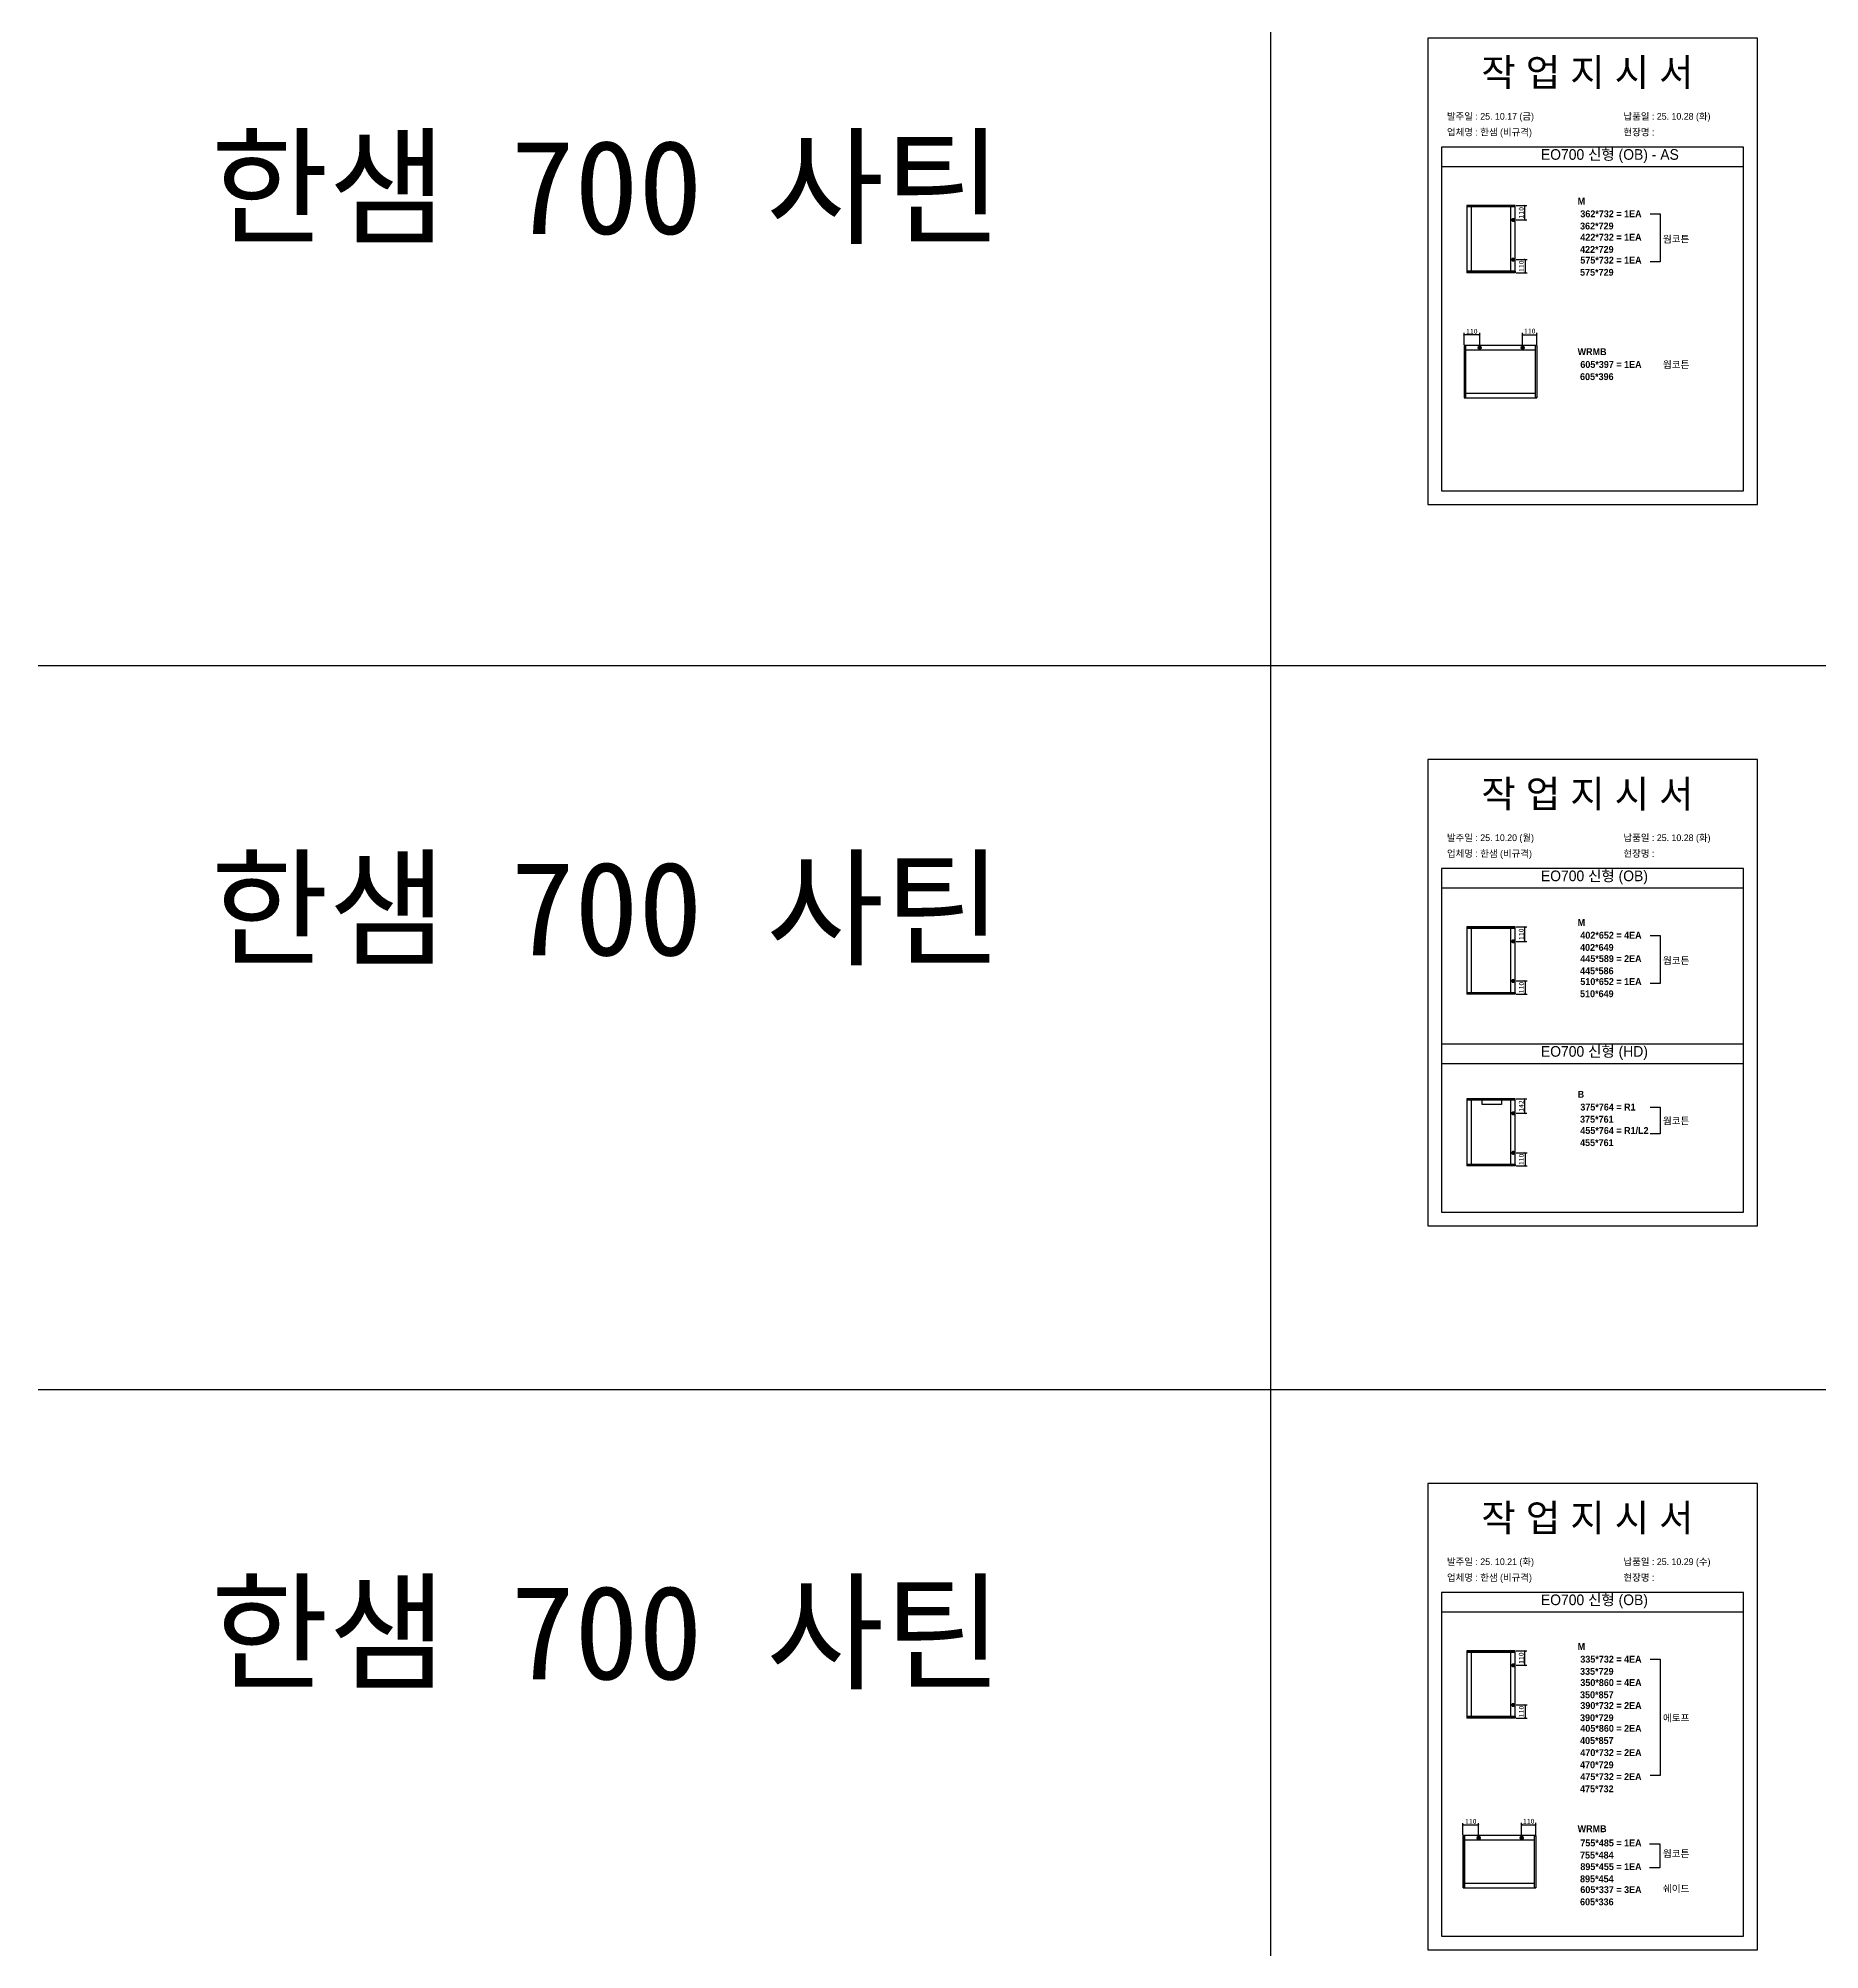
# Model space of a CAD drawing. Header units: millimetres. Extents: x -44117 to 256353, y -2095463 to 65325.
# Drawn here: x 104016 to 113099, y -400537 to -390794 of the extents above; entities that cross this region are included whole.
import ezdxf

# ---------------------------------------------------------------- set-up
doc = ezdxf.new("R2010")
doc.units = ezdxf.units.MM
doc.header["$LTSCALE"] = 10
doc.layers.add('Layer1', color=7, linetype='Continuous', lineweight=70)
doc.styles.add('MtX_Gulim', font='')
doc.styles.get('MtX_Gulim').set_extended_font_data('Gulim', bold=True)
doc.dimstyles.new('ISO-25', dxfattribs={"dimtxt": 2.5, "dimasz": 2.5, "dimexe": 1, "dimexo": 1, "dimtad": 1, "dimtxsty": 'Standard', "dimblk": 'ARCHTICK', "dimcen": 2.5, "dimadec": 0, "dimazin": 0, "dimtfac": 1, "dimtmove": 0, "dimatfit": 3, "dimfxl": 0, "dimarcsym": 0})

# ---------------------------------------------------------------- blocks, each defined once
blk = doc.blocks.new('_ArchTick')
at = {"color": 0, "linetype": 'ByBlock', "const_width": 0.15}
blk.add_lwpolyline([(-0.5, -0.5), (0.5, 0.5)], dxfattribs=at)
blk = doc.blocks.new('*D3598')
at = {"color": 0, "lineweight": -2}
for p, q in [((111550.9, -391646.7), (111605.5, -391646.7)), ((111595.5, -391720.4), (111595.5, -391646.7)), ((111550.9, -391720.4), (111605.5, -391720.4))]:
    blk.add_line(p, q, dxfattribs=at)
at = {"layer": 'Defpoints', "color": 0}
for p in [(111535.9, -391646.7), (111595.5, -391646.7), (111535.9, -391720.4)]:
    blk.add_point(p, dxfattribs=at)
at = {"color": 0, "lineweight": -2, "xscale": 10, "yscale": 10, "zscale": 10}
for p, rotation in [((111595.5, -391646.7), 90), ((111595.5, -391720.4), 270)]:
    blk.add_blockref('_ArchTick', p, dxfattribs=dict(at, rotation=rotation))
at = {"color": 0, "insert": (111576.7, -391683.5), "char_height": 25, "attachment_point": 5, "rotation": 90}
blk.add_mtext('110', dxfattribs=at)
blk = doc.blocks.new('*D3599')
at = {"color": 0, "lineweight": -2}
for p, q in [((111550.9, -391922.2), (111606.4, -391922.2)), ((111596.4, -391922.2), (111596.4, -391989.1)), ((111550.9, -391989.1), (111606.4, -391989.1))]:
    blk.add_line(p, q, dxfattribs=at)
at = {"layer": 'Defpoints', "color": 0}
for p in [(111535.9, -391922.2), (111535.9, -391989.1), (111596.4, -391989.1)]:
    blk.add_point(p, dxfattribs=at)
at = {"color": 0, "lineweight": -2, "xscale": 10, "yscale": 10, "zscale": 10}
for p, rotation in [((111596.4, -391922.2), 90), ((111596.4, -391989.1), 270)]:
    blk.add_blockref('_ArchTick', p, dxfattribs=dict(at, rotation=rotation))
at = {"color": 0, "insert": (111577.7, -391955.7), "char_height": 25, "attachment_point": 5, "rotation": 90}
blk.add_mtext('110', dxfattribs=at)
blk = doc.blocks.new('*D3600')
at = {"color": 0, "lineweight": -2}
for p, q in [((111285.2, -392356), (111285.2, -392296.3)), ((111365.1, -392306.3), (111285.2, -392306.3)), ((111365.1, -392356), (111365.1, -392296.3))]:
    blk.add_line(p, q, dxfattribs=at)
at = {"layer": 'Defpoints', "color": 0}
for p in [(111285.2, -392306.3), (111285.2, -392371), (111365.1, -392371)]:
    blk.add_point(p, dxfattribs=at)
at = {"color": 0, "lineweight": -2, "xscale": 10, "yscale": 10, "zscale": 10, "rotation": 180}
blk.add_blockref('_ArchTick', (111285.2, -392306.3), dxfattribs=at)
at = {"color": 0, "lineweight": -2, "xscale": 10, "yscale": 10, "zscale": 10}
blk.add_blockref('_ArchTick', (111365.1, -392306.3), dxfattribs=at)
at = {"color": 0, "insert": (111325.2, -392287.5), "char_height": 25, "attachment_point": 5}
blk.add_mtext('110', dxfattribs=at)
blk = doc.blocks.new('*D3601')
at = {"color": 0, "lineweight": -2}
for p, q in [((111584.1, -392356), (111584.1, -392295.3)), ((111584.1, -392305.3), (111656.7, -392305.3)), ((111656.7, -392356), (111656.7, -392295.3))]:
    blk.add_line(p, q, dxfattribs=at)
at = {"layer": 'Defpoints', "color": 0}
for p in [(111656.7, -392305.3), (111584.1, -392371), (111656.7, -392371)]:
    blk.add_point(p, dxfattribs=at)
at = {"color": 0, "lineweight": -2, "xscale": 10, "yscale": 10, "zscale": 10, "rotation": 180}
blk.add_blockref('_ArchTick', (111584.1, -392305.3), dxfattribs=at)
at = {"color": 0, "lineweight": -2, "xscale": 10, "yscale": 10, "zscale": 10}
blk.add_blockref('_ArchTick', (111656.7, -392305.3), dxfattribs=at)
at = {"color": 0, "insert": (111620.4, -392286.5), "char_height": 25, "attachment_point": 5}
blk.add_mtext('110', dxfattribs=at)
blk = doc.blocks.new('*D3612')
at = {"color": 0, "lineweight": -2}
for p, q in [((111550.9, -395323.7), (111605.5, -395323.7)), ((111595.5, -395397.3), (111595.5, -395323.7)), ((111550.9, -395397.3), (111605.5, -395397.3))]:
    blk.add_line(p, q, dxfattribs=at)
at = {"layer": 'Defpoints', "color": 0}
for p in [(111535.9, -395323.7), (111595.5, -395323.7), (111535.9, -395397.3)]:
    blk.add_point(p, dxfattribs=at)
at = {"color": 0, "lineweight": -2, "xscale": 10, "yscale": 10, "zscale": 10}
for p, rotation in [((111595.5, -395323.7), 90), ((111595.5, -395397.3), 270)]:
    blk.add_blockref('_ArchTick', p, dxfattribs=dict(at, rotation=rotation))
at = {"color": 0, "insert": (111576.7, -395360.5), "char_height": 25, "attachment_point": 5, "rotation": 90}
blk.add_mtext('110', dxfattribs=at)
blk = doc.blocks.new('*D3613')
at = {"color": 0, "lineweight": -2}
for p, q in [((111550.9, -395599.1), (111606.4, -395599.1)), ((111596.4, -395599.1), (111596.4, -395666)), ((111550.9, -395666), (111606.4, -395666))]:
    blk.add_line(p, q, dxfattribs=at)
at = {"layer": 'Defpoints', "color": 0}
for p in [(111535.9, -395599.1), (111535.9, -395666), (111596.4, -395666)]:
    blk.add_point(p, dxfattribs=at)
at = {"color": 0, "lineweight": -2, "xscale": 10, "yscale": 10, "zscale": 10}
for p, rotation in [((111596.4, -395599.1), 90), ((111596.4, -395666), 270)]:
    blk.add_blockref('_ArchTick', p, dxfattribs=dict(at, rotation=rotation))
at = {"color": 0, "insert": (111577.7, -395632.6), "char_height": 25, "attachment_point": 5, "rotation": 90}
blk.add_mtext('110', dxfattribs=at)
blk = doc.blocks.new('*D3614')
at = {"color": 0, "lineweight": -2}
for p, q in [((111550.9, -396199.5), (111605.5, -396199.5)), ((111595.5, -396273.2), (111595.5, -396199.5)), ((111550.9, -396273.2), (111605.5, -396273.2))]:
    blk.add_line(p, q, dxfattribs=at)
at = {"layer": 'Defpoints', "color": 0}
for p in [(111535.9, -396199.5), (111595.5, -396199.5), (111535.9, -396273.2)]:
    blk.add_point(p, dxfattribs=at)
at = {"color": 0, "lineweight": -2, "xscale": 10, "yscale": 10, "zscale": 10}
for p, rotation in [((111595.5, -396199.5), 90), ((111595.5, -396273.2), 270)]:
    blk.add_blockref('_ArchTick', p, dxfattribs=dict(at, rotation=rotation))
at = {"color": 0, "insert": (111576.7, -396236.4), "char_height": 25, "attachment_point": 5, "rotation": 90}
blk.add_mtext('142', dxfattribs=at)
blk = doc.blocks.new('*D3615')
at = {"color": 0, "lineweight": -2}
for p, q in [((111550.9, -396475), (111606.4, -396475)), ((111596.4, -396475), (111596.4, -396541.9)), ((111550.9, -396541.9), (111606.4, -396541.9))]:
    blk.add_line(p, q, dxfattribs=at)
at = {"layer": 'Defpoints', "color": 0}
for p in [(111535.9, -396475), (111535.9, -396541.9), (111596.4, -396541.9)]:
    blk.add_point(p, dxfattribs=at)
at = {"color": 0, "lineweight": -2, "xscale": 10, "yscale": 10, "zscale": 10}
for p, rotation in [((111596.4, -396475), 90), ((111596.4, -396541.9), 270)]:
    blk.add_blockref('_ArchTick', p, dxfattribs=dict(at, rotation=rotation))
at = {"color": 0, "insert": (111577.7, -396508.5), "char_height": 25, "attachment_point": 5, "rotation": 90}
blk.add_mtext('110', dxfattribs=at)
blk = doc.blocks.new('*D3616')
at = {"color": 0, "lineweight": -2}
for p, q in [((111550.9, -399013.5), (111605.5, -399013.5)), ((111595.5, -399087.1), (111595.5, -399013.5)), ((111550.9, -399087.1), (111605.5, -399087.1))]:
    blk.add_line(p, q, dxfattribs=at)
at = {"layer": 'Defpoints', "color": 0}
for p in [(111535.9, -399013.5), (111595.5, -399013.5), (111535.9, -399087.1)]:
    blk.add_point(p, dxfattribs=at)
at = {"color": 0, "lineweight": -2, "xscale": 10, "yscale": 10, "zscale": 10}
for p, rotation in [((111595.5, -399013.5), 90), ((111595.5, -399087.1), 270)]:
    blk.add_blockref('_ArchTick', p, dxfattribs=dict(at, rotation=rotation))
at = {"color": 0, "insert": (111576.7, -399050.3), "char_height": 25, "attachment_point": 5, "rotation": 90}
blk.add_mtext('110', dxfattribs=at)
blk = doc.blocks.new('*D3617')
at = {"color": 0, "lineweight": -2}
for p, q in [((111550.9, -399289), (111606.4, -399289)), ((111550.9, -399355.9), (111606.4, -399355.9)), ((111596.4, -399289), (111596.4, -399355.9))]:
    blk.add_line(p, q, dxfattribs=at)
at = {"layer": 'Defpoints', "color": 0}
for p in [(111535.9, -399289), (111535.9, -399355.9), (111596.4, -399355.9)]:
    blk.add_point(p, dxfattribs=at)
at = {"color": 0, "lineweight": -2, "xscale": 10, "yscale": 10, "zscale": 10}
for p, rotation in [((111596.4, -399289), 90), ((111596.4, -399355.9), 270)]:
    blk.add_blockref('_ArchTick', p, dxfattribs=dict(at, rotation=rotation))
at = {"color": 0, "insert": (111577.7, -399322.5), "char_height": 25, "attachment_point": 5, "rotation": 90}
blk.add_mtext('110', dxfattribs=at)
blk = doc.blocks.new('*D3618')
at = {"color": 0, "lineweight": -2}
for p, q in [((111280, -399951.1), (111280, -399891.4)), ((111359.8, -399901.4), (111280, -399901.4)), ((111359.8, -399951.1), (111359.8, -399891.4))]:
    blk.add_line(p, q, dxfattribs=at)
at = {"layer": 'Defpoints', "color": 0}
for p in [(111280, -399901.4), (111280, -399966.1), (111359.8, -399966.1)]:
    blk.add_point(p, dxfattribs=at)
at = {"color": 0, "lineweight": -2, "xscale": 10, "yscale": 10, "zscale": 10, "rotation": 180}
blk.add_blockref('_ArchTick', (111280, -399901.4), dxfattribs=at)
at = {"color": 0, "lineweight": -2, "xscale": 10, "yscale": 10, "zscale": 10}
blk.add_blockref('_ArchTick', (111359.8, -399901.4), dxfattribs=at)
at = {"color": 0, "insert": (111319.9, -399882.6), "char_height": 25, "attachment_point": 5}
blk.add_mtext('110', dxfattribs=at)
blk = doc.blocks.new('*D3619')
at = {"color": 0, "lineweight": -2}
for p, q in [((111578.9, -399951.1), (111578.9, -399890.3)), ((111578.9, -399900.3), (111651.4, -399900.3)), ((111651.4, -399951.1), (111651.4, -399890.3))]:
    blk.add_line(p, q, dxfattribs=at)
at = {"layer": 'Defpoints', "color": 0}
for p in [(111651.4, -399900.3), (111578.9, -399966.1), (111651.4, -399966.1)]:
    blk.add_point(p, dxfattribs=at)
at = {"color": 0, "lineweight": -2, "xscale": 10, "yscale": 10, "zscale": 10, "rotation": 180}
blk.add_blockref('_ArchTick', (111578.9, -399900.3), dxfattribs=at)
at = {"color": 0, "lineweight": -2, "xscale": 10, "yscale": 10, "zscale": 10}
blk.add_blockref('_ArchTick', (111651.4, -399900.3), dxfattribs=at)
at = {"color": 0, "insert": (111615.2, -399881.6), "char_height": 25, "attachment_point": 5}
blk.add_mtext('110', dxfattribs=at)

msp = doc.modelspace()

# ---------------------------------------------------------------- linework, layer by layer
for p, q in [((112710.71471, -391349.22154), (111170.71471, -391349.22154)), ((112710.71471, -391449.22154), (111170.71471, -391449.22154)), ((111300.01618, -391646.9869), (111300.01618, -391988.87379)), ((111546.51682, -391647.42963), (111300.01618, -391647.42963)), ((111546.51682, -391654.11979), (111300.01618, -391654.11979)), ((111546.27086, -391646.74094), (111300.26214, -391646.74094)), ((111321.90678, -391653.62787), (111321.90678, -391981.7409)), ((111524.38026, -391981.7409), (111524.38026, -391654.11979)), ((111545.28701, -391654.11979), (111545.28701, -391646.74094)), ((111546.51682, -391988.87379), (111546.51682, -391646.9869)), ((111546.51682, -391981.7409), (111300.01618, -391981.7409)), ((111546.51682, -391988.43106), (111300.01618, -391988.43106)), ((111546.27086, -391989.11976), (111300.26214, -391989.11976)), ((111301.24599, -391989.11976), (111301.24599, -391981.7409)), ((111545.28701, -391981.7409), (111545.28701, -391989.11976)), ((111285.22834, -392359.69182), (111285.22834, -392626.60446)), ((111293.23419, -392360.75927), (111285.22834, -392360.75927)), ((111656.43299, -392359.42496), (111285.4952, -392359.42496)), ((111285.97555, -392359.42496), (111285.97555, -392626.87132)), ((111293.23419, -392359.42496), (111293.23419, -392626.87132)), ((111648.69401, -392383.44251), (111293.23419, -392383.44251)), ((111648.69401, -392359.42496), (111648.69401, -392626.87132)), ((111648.69401, -392360.75927), (111656.69986, -392360.75927)), ((111655.95264, -392359.42496), (111655.95264, -392626.87132)), ((111656.69986, -392359.69182), (111656.69986, -392626.60446)), ((111285.4952, -392626.87132), (111656.43299, -392626.87132)), ((111292.70047, -392603.12062), (111648.69401, -392603.12062)), ((111656.69986, -392625.53701), (111648.69401, -392625.53701)), ((112710.71471, -395026.1344), (111170.71471, -395026.1344)), ((112710.71471, -395126.1344), (111170.71471, -395126.1344)), ((111300.01618, -395323.89977), (111300.01618, -395665.78665)), ((111546.51682, -395324.3425), (111300.01618, -395324.3425)), ((111546.51682, -395331.03266), (111300.01618, -395331.03266)), ((111546.27086, -395323.65381), (111300.26214, -395323.65381)), ((111321.90678, -395330.54074), (111321.90678, -395658.65377)), ((111524.38026, -395658.65377), (111524.38026, -395331.03266)), ((111545.28701, -395331.03266), (111545.28701, -395323.65381)), ((111546.51682, -395665.78665), (111546.51682, -395323.89977)), ((111546.51682, -395658.65377), (111300.01618, -395658.65377)), ((111546.51682, -395665.34393), (111300.01618, -395665.34393)), ((111546.27086, -395666.03262), (111300.26214, -395666.03262)), ((111301.24599, -395666.03262), (111301.24599, -395658.65377)), ((111545.28701, -395658.65377), (111545.28701, -395666.03262)), ((112710.71471, -395920.77243), (111170.71471, -395920.77243)), ((112710.71471, -396020.77243), (111170.71471, -396020.77243)), ((111300.01618, -396199.78783), (111300.01618, -396541.67472)), ((111546.51682, -396200.23056), (111300.01618, -396200.23056)), ((111546.51682, -396206.92072), (111300.01618, -396206.92072)), ((111546.27086, -396199.54187), (111300.26214, -396199.54187)), ((111321.90678, -396206.4288), (111321.90678, -396534.54183)), ((111524.38026, -396534.54183), (111524.38026, -396206.92072)), ((111545.28701, -396206.92072), (111545.28701, -396199.54187)), ((111546.51682, -396541.67472), (111546.51682, -396199.78783)), ((111546.51682, -396534.54183), (111300.01618, -396534.54183)), ((111546.51682, -396541.23199), (111300.01618, -396541.23199)), ((111546.27086, -396541.92069), (111300.26214, -396541.92069)), ((111301.24599, -396541.92069), (111301.24599, -396534.54183)), ((111545.28701, -396534.54183), (111545.28701, -396541.92069)), ((112710.71471, -398716.00946), (111170.71471, -398716.00946)), ((112710.71471, -398816.00946), (111170.71471, -398816.00946)), ((111300.01618, -399013.77483), (111300.01618, -399355.66171)), ((111546.51682, -399014.21756), (111300.01618, -399014.21756)), ((111546.51682, -399020.90772), (111300.01618, -399020.90772)), ((111546.27086, -399013.52886), (111300.26214, -399013.52886)), ((111321.90678, -399020.41579), (111321.90678, -399348.52883)), ((111524.38026, -399348.52883), (111524.38026, -399020.90772)), ((111545.28701, -399020.90772), (111545.28701, -399013.52886)), ((111546.51682, -399355.66171), (111546.51682, -399013.77483)), ((111546.51682, -399348.52883), (111300.01618, -399348.52883)), ((111546.51682, -399355.21899), (111300.01618, -399355.21899)), ((111546.27086, -399355.90768), (111300.26214, -399355.90768)), ((111301.24599, -399355.90768), (111301.24599, -399348.52883)), ((111545.28701, -399348.52883), (111545.28701, -399355.90768)), ((111279.97499, -399954.78299), (111279.97499, -400221.69562)), ((111287.98085, -399955.85044), (111279.97499, -399955.85044)), ((111651.17964, -399954.51613), (111280.24186, -399954.51613)), ((111280.72221, -399954.51613), (111280.72221, -400221.96249)), ((111287.98085, -399954.51613), (111287.98085, -400221.96249)), ((111643.44066, -399978.53368), (111287.98085, -399978.53368)), ((111643.44066, -399954.51613), (111643.44066, -400221.96249)), ((111643.44066, -399955.85044), (111651.44651, -399955.85044)), ((111650.6993, -399954.51613), (111650.6993, -400221.96249)), ((111651.44651, -399954.78299), (111651.44651, -400221.69562)), ((111280.24186, -400221.96249), (111651.17964, -400221.96249)), ((111287.44712, -400198.21179), (111643.44066, -400198.21179)), ((111651.44651, -400220.62818), (111643.44066, -400220.62818))]:
    msp.add_line(p, q)
at = {"color": 1}
for p, q in [((104015.69829, -393991.12265), (196284.84516, -393991.12265)), ((104015.69829, -393991.12265), (196284.84516, -393991.12265)), ((104015.69829, -397680.99771), (196284.84516, -397680.99771)), ((104015.69829, -397680.99771), (196284.84516, -397680.99771))]:
    msp.add_line(p, q, dxfattribs=at)
for p in [(110300.49669, 21924.9366), (110300.49669, 14161.07811), (110300.49669, 18584.38997), (110300.49669, 10820.53148), (110300.49669, 18627.87121), (110300.49669, 10864.01272), (110300.49669, 15287.32457), (110300.49669, 7523.46608), (110300.49669, 3746.75115), (110300.49669, 21924.9366), (110300.49669, 14161.07811), (110300.49669, 18584.38997), (110300.49669, 10820.53148), (110300.49669, 18627.87121), (110300.49669, 10864.01272), (110300.49669, 15287.32457), (110300.49669, 7523.46608), (110300.49669, 3746.75115), (110300.49669, 21924.9366), (110300.49669, 14161.07811), (110300.49669, 18584.38997), (110300.49669, 10820.53148), (110300.49669, 18627.87121), (110300.49669, 10864.01272), (110300.49669, 15287.32457), (110300.49669, 7523.46608), (110300.49669, 3746.75115), (110300.49669, 21924.9366), (110300.49669, 14161.07811), (110300.49669, 18584.38997), (110300.49669, 10820.53148), (110300.49669, 18627.87121), (110300.49669, 10864.01272), (110300.49669, 15287.32457), (110300.49669, 7523.46608), (110300.49669, 3746.75115), (110300.49669, 21924.9366), (110300.49669, 14161.07811), (110300.49669, 18584.38997), (110300.49669, 10820.53148), (110300.49669, 18627.87121), (110300.49669, 10864.01272), (110300.49669, 15287.32457), (110300.49669, 7523.46608), (110300.49669, 3746.75115), (110300.49669, 21924.9366), (110300.49669, 14161.07811), (110300.49669, 18584.38997), (110300.49669, 10820.53148), (110300.49669, 18627.87121), (110300.49669, 10864.01272), (110300.49669, 15287.32457), (110300.49669, 7523.46608), (110300.49669, 3746.75115), (110300.49669, 21924.9366), (110300.49669, 14161.07811), (110300.49669, 18584.38997), (110300.49669, 10820.53148), (110300.49669, 18627.87121), (110300.49669, 10864.01272), (110300.49669, 15287.32457), (110300.49669, 7523.46608), (110300.49669, 3746.75115), (110300.49669, 21924.9366), (110300.49669, 14161.07811), (110300.49669, 18584.38997), (110300.49669, 10820.53148), (110300.49669, 18627.87121), (110300.49669, 10864.01272), (110300.49669, 15287.32457), (110300.49669, 7523.46608), (110300.49669, 3746.75115), (110300.49669, 21924.9366), (110300.49669, 14161.07811), (110300.49669, 18584.38997), (110300.49669, 10820.53148), (110300.49669, 18627.87121), (110300.49669, 10864.01272), (110300.49669, 15287.32457), (110300.49669, 7523.46608), (110300.49669, 3746.75115), (110300.49669, 21924.9366), (110300.49669, 14161.07811), (110300.49669, 18584.38997), (110300.49669, 10820.53148), (110300.49669, 18627.87121), (110300.49669, 10864.01272), (110300.49669, 15287.32457), (110300.49669, 7523.46608), (110300.49669, 3746.75115), (110300.49669, 12702.87182), (110300.49669, 4939.01333), (110300.49669, 9362.32519), (110300.49669, 1598.4667), (110300.49669, 9405.80642), (110300.49669, 1641.94794), (110300.49669, 6065.25979), (110300.49669, -1698.5987), (110300.49669, -5475.31363), (110300.49669, 12702.87182), (110300.49669, 4939.01333), (110300.49669, 9362.32519), (110300.49669, 1598.4667), (110300.49669, 9405.80642), (110300.49669, 1641.94794), (110300.49669, 6065.25979), (110300.49669, -1698.5987), (110300.49669, -5475.31363), (110300.49669, 12702.87182), (110300.49669, 4939.01333), (110300.49669, 9362.32519), (110300.49669, 1598.4667), (110300.49669, 9405.80642), (110300.49669, 1641.94794), (110300.49669, 6065.25979), (110300.49669, -1698.5987), (110300.49669, -5475.31363), (110300.49669, 12702.87182), (110300.49669, 4939.01333), (110300.49669, 9362.32519), (110300.49669, 1598.4667), (110300.49669, 9405.80642), (110300.49669, 1641.94794), (110300.49669, 6065.25979), (110300.49669, -1698.5987), (110300.49669, -5475.31363), (110300.49669, 12702.87182), (110300.49669, 4939.01333), (110300.49669, 9362.32519), (110300.49669, 1598.4667), (110300.49669, 9405.80642), (110300.49669, 1641.94794), (110300.49669, 6065.25979), (110300.49669, -1698.5987), (110300.49669, -5475.31363)]:
    msp.add_xline(p, (0, 1), dxfattribs=at)
for points in [[(111100.71471, -393170.05181), (112780.71471, -393170.05181), (112780.71471, -390794.05181), (111100.71471, -390794.05181)], [(111100.71471, -396846.96468), (112780.71471, -396846.96468), (112780.71471, -394470.96468), (111100.71471, -394470.96468)], [(111377.60956, -396199.96469), (111475.9349, -396199.96469), (111475.9349, -396228.58521), (111377.60956, -396228.58521)], [(111100.71471, -400536.83974), (112780.71471, -400536.83974), (112780.71471, -398160.83974), (111100.71471, -398160.83974)]]:
    msp.add_lwpolyline(points, close=True)
for points in [[(111170.71471, -391349.22154), (111170.71471, -393100.05181), (112710.71471, -393100.05181), (112710.71471, -391349.22154)], [(112233.73479, -391689.57424), (112284.61452, -391689.57424), (112284.61452, -391934.347), (112233.73479, -391934.347)], [(111170.71471, -395026.1344), (111170.71471, -396776.96468), (112710.71471, -396776.96468), (112710.71471, -395026.1344)], [(112233.73479, -395366.48711), (112284.61452, -395366.48711), (112284.61452, -395611.25987), (112233.73479, -395611.25987)], [(112233.73479, -396242.37517), (112284.61452, -396242.37517), (112284.61452, -396377.48149), (112233.73479, -396377.48149)], [(111170.71471, -398716.00946), (111170.71471, -400466.83974), (112710.71471, -400466.83974), (112710.71471, -398716.00946)], [(112233.73479, -399056.36217), (112284.61452, -399056.36217), (112284.61452, -399648.66507), (112233.73479, -399648.66507)], [(112231.32859, -399996.13509), (112283.17011, -399996.13509), (112283.17011, -400119.01868), (112231.32859, -400119.01868)]]:
    msp.add_lwpolyline(points)
for centre, radius, start, end in [((111546.27086, -391646.9869), 0.24596, 0, 90), ((111300.26214, -391988.87379), 0.24596, 180, 270), ((111546.27086, -391988.87379), 0.24596, 270, 0), ((111285.4952, -392359.69182), 0.26686, 90, 180), ((111656.43299, -392359.69182), 0.26686, 0, 90), ((111656.43299, -392626.60446), 0.26686, 270, 0), ((111546.27086, -395323.89977), 0.24596, 0, 90), ((111300.26214, -395665.78666), 0.24596, 180, 270), ((111546.27086, -395665.78666), 0.24596, 270, 0), ((111546.27086, -396199.78783), 0.24596, 0, 90), ((111300.26214, -396541.67473), 0.24596, 180, 270), ((111546.27086, -396541.67473), 0.24596, 270, 0), ((111546.27086, -399013.77483), 0.24596, 0, 90), ((111300.26214, -399355.66172), 0.24596, 180, 270), ((111546.27086, -399355.66172), 0.24596, 270, 0), ((111280.24186, -399954.78299), 0.26686, 90, 180), ((111651.17965, -399954.78299), 0.26686, 0, 90), ((111651.17965, -400221.69562), 0.26686, 270, 0)]:
    msp.add_arc(centre, radius, start, end)
at = {"layer": 'Layer1'}
for p, q in [((111535.87883, -391711.29222), (111535.87883, -391729.42262)), ((111535.87883, -391931.30058), (111535.87883, -391913.17018)), ((111355.26468, -392370.96688), (111374.93567, -392370.96688)), ((111593.96765, -392370.96688), (111574.29667, -392370.96688)), ((111535.87883, -395388.20508), (111535.87883, -395406.33549)), ((111535.87883, -395608.21345), (111535.87883, -395590.08304)), ((111535.87883, -396264.09315), (111535.87883, -396282.22355)), ((111535.87883, -396484.10151), (111535.87883, -396465.97111)), ((111535.87883, -399078.08014), (111535.87883, -399096.21054)), ((111535.87883, -399298.0885), (111535.87883, -399279.9581)), ((111350.01134, -399966.05805), (111369.68232, -399966.05805)), ((111588.71431, -399966.05805), (111569.04333, -399966.05805))]:
    msp.add_line(p, q, dxfattribs=at)
for points in [[(111544.94404, -391720.35742), (111526.81363, -391720.35742)], [(111544.94404, -391922.23538), (111526.81363, -391922.23538)], [(111365.10018, -392361.13139), (111365.10018, -392380.80237)], [(111584.13216, -392361.13139), (111584.13216, -392380.80237)], [(111544.94404, -395397.27028), (111526.81363, -395397.27028)], [(111544.94404, -395599.14824), (111526.81363, -395599.14824)], [(111544.94404, -396273.15835), (111526.81363, -396273.15835)], [(111544.94404, -396475.03631), (111526.81363, -396475.03631)], [(111544.94404, -399087.14534), (111526.81363, -399087.14534)], [(111544.94404, -399289.0233), (111526.81363, -399289.0233)], [(111359.84683, -399956.22255), (111359.84683, -399975.89354)], [(111578.87882, -399956.22255), (111578.87882, -399975.89354)]]:
    msp.add_lwpolyline(points, close=True, dxfattribs=at)
for centre, radius in [((111535.87883, -391720.35742), 6.04347), ((111535.87883, -391922.23538), 6.04347), ((111365.10018, -392370.96688), 6.55699), ((111584.13216, -392370.96688), 6.55699), ((111535.87883, -395397.27028), 6.04347), ((111535.87883, -395599.14824), 6.04347), ((111535.87883, -396273.15835), 6.04347), ((111535.87883, -396475.03631), 6.04347), ((111535.87883, -399087.14534), 6.04347), ((111535.87883, -399289.0233), 6.04347), ((111359.84683, -399966.05805), 6.55699), ((111578.87882, -399966.05805), 6.55699)]:
    msp.add_circle(centre, radius, dxfattribs=at)

# ---------------------------------------------------------------- texts
at = {"linetype": 'Continuous', "style": 'MtX_Gulim'}
for s, height, p in [('M', 35.04934, (111864.45264, -391641.55137)), ('362*732 = 1EA', 35.0493439, (111878.22088, -391706.51754)), ('422*732 = 1EA', 35.0493439, (111878.22088, -391825.81578)), ('웜코튼', 35.049344, (112299.27166, -391835.43552)), ('575*732 = 1EA', 35.0493439, (111878.22088, -391942.70165)), ('WRMB', 35.049344, (111864.45264, -392409.3746)), ('605*397 = 1EA', 35.0493439, (111878.22088, -392474.34077)), ('웜코튼', 35.049344, (112299.27166, -392475.2826)), ('M', 35.04934, (111864.45264, -395318.46424)), ('402*652 = 4EA', 35.0493439, (111878.22088, -395383.43041)), ('445*589 = 2EA', 35.0493439, (111878.22088, -395502.72865)), ('웜코튼', 35.049344, (112299.27166, -395512.34838)), ('510*652 = 1EA', 35.0493439, (111878.22088, -395619.61452)), ('B', 35.04934, (111864.45264, -396194.35231)), ('375*764 = R1', 35.0493439, (111878.22088, -396259.31848)), ('웜코튼', 35.049344, (112299.27166, -396329.62162)), ('455*764 = R1/L2', 35.0493439, (111878.22088, -396378.61672)), ('M', 35.04934, (111864.45264, -399008.3393)), ('335*732 = 4EA', 35.0493439, (111878.22088, -399073.30547)), ('350*860 = 4EA', 35.0493439, (111878.22088, -399192.60371)), ('390*732 = 2EA', 35.0493439, (111878.22088, -399309.48958)), ('에토프', 35.049344, (112299.27166, -399373.10843)), ('405*860 = 2EA', 35.0493439, (111878.22088, -399425.89298)), ('470*732 = 2EA', 35.0493439, (111878.22088, -399549.49658)), ('475*732 = 2EA', 35.0493439, (111878.22088, -399671.90016)), ('WRMB', 35.049344, (111864.45264, -399937.64643)), ('755*485 = 1EA', 35.0493439, (111878.22088, -400009.83002)), ('웜코튼', 35.049344, (112299.27166, -400064.32861)), ('895*455 = 1EA', 35.0493439, (111878.22088, -400130.79355)), ('605*337 = 3EA', 35.0493439, (111878.22088, -400247.91697)), ('쉐이드', 35.049344, (112299.27166, -400242.89382))]:
    msp.add_text(s, height=height, dxfattribs=at).set_placement(p)
at = {"color": 242, "linetype": 'Continuous', "true_color": 0xcd2027, "style": 'MtX_Gulim'}
for s, p in [('362*729', (111876.91612, -391768.63488)), ('422*729', (111876.91612, -391887.93312)), ('575*729', (111876.91612, -392004.81899)), ('605*396', (111876.91612, -392536.45811)), ('402*649', (111876.91612, -395445.54775)), ('445*586', (111876.91612, -395564.84599)), ('510*649', (111876.91612, -395681.73185)), ('375*761', (111876.91612, -396321.43581)), ('455*761', (111876.91612, -396440.73405)), ('335*729', (111876.91612, -399135.42281)), ('350*857', (111876.91612, -399254.72105)), ('390*729', (111876.91612, -399371.60691)), ('405*857', (111876.91612, -399488.01031)), ('470*729', (111876.91612, -399611.61392)), ('475*732', (111876.91612, -399734.01749)), ('755*484', (111876.91612, -400071.94735)), ('895*454', (111876.91612, -400192.91089)), ('605*336', (111876.91612, -400310.0343))]:
    msp.add_text(s, height=35.049344, dxfattribs=at).set_placement(p)
at = {"attachment_point": 1}
for s, width, gutter_width, heights, insert, char_height in [('{\\fGulim|b0|i0|c129|p50;작 업 지 시 서}', 3307.3198183, 12.5, [-155.84554], (111373.52131, -390898.21433), 140), ('\\pt11;{\\fGulim|b0|i0|c129|p50;발주일 : 25. 10.17 (금)}', 3307.3198183, 12.5, [34.50412], (111198.31196, -391174.93475), 34.3), ('{\\fGulim|b0|i0|c129|p50;납품일 : 25. 10.28 (화)}', 3307.3198183, 12.5, [37.67976], (112098.28994, -391174.93475), 34.3), ('{\\f굴림|b0|i0|c129|p50;한샘} 700 {\\f굴림|b0|i0|c129|p50;사틴}', 5072.1082947, 2395.6482, [-533.35869], (104895.62473, -391312.41715), 479.1296392), ('{\\fGulim|b0|i0|c129|p50;업체명 : 한샘 (비규격)}', 3307.3198183, 12.5, [36.11279], (111198.31196, -391255.59092), 34.3), ('{\\fGulim|b0|i0|c129|p50;현장명 : }', 3307.3198183, 12.5, [-38.2735], (112098.28994, -391255.59092), 34.3), ('{\\fGulim|b0|i0|c129|p50;EO700 신형 (OB) - AS}', 5224.9748335, 19.74777, [57.05176], (111677.26338, -391359.35588), 54.1878762), ('{\\fGulim|b0|i0|c129|p50;작 업 지 시 서}', 3307.3198183, 12.5, [-155.84554], (111373.52131, -394575.12719), 140), ('\\pt11;{\\fGulim|b0|i0|c129|p50;발주일 : 25. 10.20 (월)}', 3307.3198183, 12.5, [34.50412], (111198.31196, -394851.84761), 34.3), ('{\\fGulim|b0|i0|c129|p50;납품일 : 25. 10.28 (화)}', 3307.3198183, 12.5, [37.67976], (112098.28994, -394851.84761), 34.3), ('{\\f굴림|b0|i0|c129|p50;한샘} 700 {\\f굴림|b0|i0|c129|p50;사틴}', 5072.1082947, 2395.6482, [-533.35869], (104895.62473, -394989.33002), 479.1296392), ('{\\fGulim|b0|i0|c129|p50;업체명 : 한샘 (비규격)}', 3307.3198183, 12.5, [36.11279], (111198.31196, -394932.50379), 34.3), ('{\\fGulim|b0|i0|c129|p50;현장명 : }', 3307.3198183, 12.5, [-38.2735], (112098.28994, -394932.50379), 34.3), ('{\\fGulim|b0|i0|c129|p50;EO700 신형 (OB) }', 5224.9748335, 19.74777, [57.05176], (111677.26338, -395036.26875), 54.1878762), ('{\\fGulim|b0|i0|c129|p50;EO700 신형 (HD) }', 5224.9748335, 19.74777, [57.05176], (111677.26338, -395930.90678), 54.1878762), ('{\\fGulim|b0|i0|c129|p50;작 업 지 시 서}', 3307.3198183, 12.5, [-155.84554], (111373.52131, -398265.00225), 140), ('\\pt11;{\\fGulim|b0|i0|c129|p50;발주일 : 25. 10.21 (화)}', 3307.3198183, 12.5, [34.50412], (111198.31196, -398541.72267), 34.3), ('{\\fGulim|b0|i0|c129|p50;납품일 : 25. 10.29 (수)}', 3307.3198183, 12.5, [37.67976], (112098.28994, -398541.72267), 34.3), ('{\\f굴림|b0|i0|c129|p50;한샘} 700 {\\f굴림|b0|i0|c129|p50;사틴}', 5072.1082947, 2395.6482, [-533.35869], (104895.62473, -398679.20508), 479.1296392), ('{\\fGulim|b0|i0|c129|p50;업체명 : 한샘 (비규격)}', 3307.3198183, 12.5, [36.11279], (111198.31196, -398622.37885), 34.3), ('{\\fGulim|b0|i0|c129|p50;현장명 : }', 3307.3198183, 12.5, [-38.2735], (112098.28994, -398622.37885), 34.3), ('{\\fGulim|b0|i0|c129|p50;EO700 신형 (OB) }', 5224.9748335, 19.74777, [57.05176], (111677.26338, -398726.14381), 54.1878762)]:
    msp.add_mtext_dynamic_manual_height_columns(s, width=width, gutter_width=gutter_width, heights=heights, dxfattribs=dict(at, insert=insert, char_height=char_height))

# ---------------------------------------------------------------- dimensions: what is measured, and where the dimension line sits
for base, p1, p2, angle, text, picture, middle in [((111595.49261, -391646.74094), (111535.87883, -391720.35742), (111535.87883, -391646.74094), 90, '110', '*D3598', (111576.74261, -391683.54918)), ((111596.44608, -391989.11976), (111535.87883, -391922.23538), (111535.87883, -391989.11976), 90, '110', '*D3599', (111577.69608, -391955.67757)), ((111285.22834, -392306.28759), (111365.10018, -392370.96688), (111285.22834, -392370.96688), 180, '110', '*D3600', (111325.16426, -392287.53759)), ((111656.69986, -392305.25309), (111584.13216, -392370.96688), (111656.69986, -392370.96688), 180, '110', '*D3601', (111620.41601, -392286.50309)), ((111595.49261, -395323.65381), (111535.87883, -395397.27028), (111535.87883, -395323.65381), 90, '110', '*D3612', (111576.74261, -395360.46205)), ((111596.44608, -395666.03262), (111535.87883, -395599.14824), (111535.87883, -395666.03262), 90, '110', '*D3613', (111577.69608, -395632.59043)), ((111595.49261, -396199.54187), (111535.87883, -396273.15835), (111535.87883, -396199.54187), 90, '142', '*D3614', (111576.74261, -396236.35011)), ((111596.44608, -396541.92069), (111535.87883, -396475.03631), (111535.87883, -396541.92069), 90, '110', '*D3615', (111577.69608, -396508.4785)), ((111595.49261, -399013.52886), (111535.87883, -399087.14534), (111535.87883, -399013.52886), 90, '110', '*D3616', (111576.74261, -399050.3371)), ((111596.44608, -399355.90768), (111535.87883, -399289.0233), (111535.87883, -399355.90768), 90, '110', '*D3617', (111577.69608, -399322.46549)), ((111279.97499, -399901.37876), (111359.84683, -399966.05805), (111279.97499, -399966.05805), 180, '110', '*D3618', (111319.91091, -399882.62876)), ((111651.44651, -399900.34426), (111578.87882, -399966.05805), (111651.44651, -399966.05805), 180, '110', '*D3619', (111615.16267, -399881.59426))]:
    dim = msp.add_linear_dim(base=base, p1=p1, p2=p2, angle=angle, text=text, dimstyle='ISO-25', override={"dimscale": 10, "dimasz": 1, "dimexo": 1.5, "dimtxsty": 'Standard'})
    dim.commit()
    dim.dimension.update_dxf_attribs({"geometry": picture, "text_midpoint": middle})

doc.saveas('drawing.dxf')
